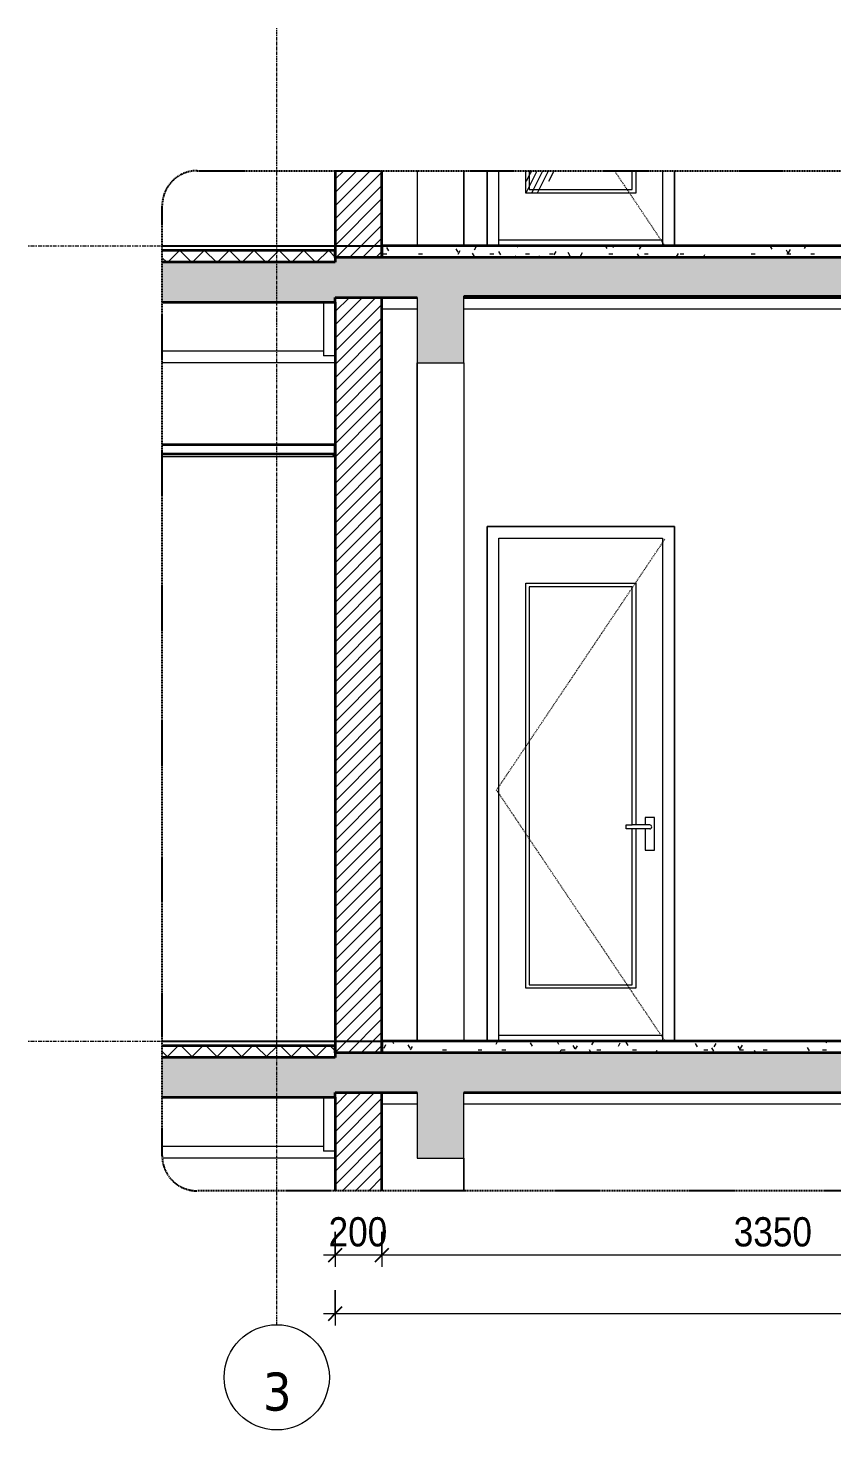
# Model space of a CAD drawing. Header units: millimetres. Extents: x 32270 to 221883, y 3811 to 78637.
# Drawn here: x 70545 to 73982, y 3937 to 9932 of the extents above; entities that cross this region are included whole.
import ezdxf

# ---------------------------------------------------------------- set-up
doc = ezdxf.new("R2010")
doc.units = ezdxf.units.MM
for name, pattern in [('Centre', [31.75, 6.35, -4.7625, 15.875, -4.7625]), ('Dash', [6, 3, -3]), ('Grid Line', [22.225, 12.7, -3.175, 3.175, -3.175]), ('Hidden', [7.14375, 4.7625, -2.38125]), ('IMPORT-CENTER _2_', [40.64, 25.4, -5.08, 5.08, -5.08])]:
    doc.linetypes.add(name, pattern=pattern)
for name, color, linetype, lineweight in [('0-5', 130, 'Continuous', 5), ('A-ANNO-DIMS', 211, 'Continuous', 9), ('A-ANNO-DIMS-50', 211, 'Continuous', 9), ('A-CLNG-1', 7, 'Continuous', 35), ('A-CLNG-FNSH-1', 250, 'Continuous', 18), ('A-CLNG-PATT-1', 250, 'Continuous', 18), ('A-CLNG-PATT-3', 13, 'Continuous', 18), ('A-DETL-GENF', 92, 'Continuous', 18), ('A-DETL-GENF-3', 92, 'Hidden', 25), ('A-DETL-GENF-4', 9, 'Continuous', 18), ('A-DETL-GENF-HDLN-1', 250, 'Dash', 18), ('A-DETL-GENF-HDLN-2', 1, 'Continuous', 18), ('A-DETL-MEDM', 33, 'Continuous', 35), ('A-DETL-THIN', 151, 'Continuous', 18), ('A-DOOR-3', 250, 'Continuous', 18), ('A-FLOR-2', 250, 'Continuous', 18), ('A-FLOR-FNSH-1', 7, 'Continuous', 35), ('A-FLOR-LEVL-2', 51, 'Centre', 9), ('A-FLOR-PATT-1', 253, 'Continuous', 18), ('A-FLOR-PATT-3', 8, 'Continuous', 18), ('A-FLOR-PATT-4', 67, 'Continuous', 18), ('A-WALL', 113, 'Continuous', 18), ('A-WALL-2', 7, 'Continuous', 35), ('A-WALL-3', 250, 'Continuous', 18), ('A-WALL-PATT-2', 111, 'Continuous', 18), ('G-IMPT', 8, 'Continuous', 18), ('G-IMPT-2', 8, 'IMPORT-CENTER _2_', 18), ('M-EQPM', 50, 'Continuous', 18), ('M-EQPM-1', 50, 'Continuous', 25), ('S-BEAM-1', 250, 'Continuous', 18), ('S-COLS', 52, 'Continuous', 18), ('S-GRID-1', 1, 'Grid Line', 9), ('S-GRID-IDEN', 1, 'Continuous', 9)]:
    doc.layers.add(name, color=color, linetype=linetype, lineweight=lineweight)
doc.styles.add('Tahoma_B', font='tahomabd.ttf', dxfattribs={"height": 162.5})
doc.styles.add('UTM Avo', font='', dxfattribs={"width": 0.9, "height": 125})
doc.styles.get('UTM Avo').set_extended_font_data('UTM Avo')
doc.dimstyles.new('1_Dim_chi_tiet_2_5', dxfattribs={"dimscale": 304.8, "dimtxt": 124.912619, "dimasz": 0.19685, "dimexe": 0.164042, "dimexo": 0.0625, "dimgap": 0.016404, "dimtad": 1, "dimdec": 0, "dimrnd": 5, "dimzin": 0, "dimdsep": 46, "dimtxsty": 'UTM Avo', "dimblk1": 'OBLIQUE', "dimblk2": 'OBLIQUE', "dimsah": 1, "dimcen": 0.09, "dimdle": 0.164042, "dimazin": 0, "dimtfac": 1, "dimtdec": 4, "dimtix": 1, "dimtmove": 0, "dimatfit": 3, "dimfxl": 0.328084, "dimfxlon": 1, "dimtvp": 1, "dimtolj": 1, "dimtzin": 0, "dimarcsym": 2})
pattern_1 = [(50, (-39037.14, 15875), (364.368, -31.878), [38.1, -419.1]), (355, (-39037.14, 15875), (-70.486, 382.113), [30.48, -335.28]), (100.451, (-39006.78, 15872.34), (293.885, 350.233), [32.38, -356.18]), (46.184, (-39037.14, 15976.6), (542.158, -84.086), [57.15, -628.65]), (96.636, (-38991.96, 15969.6), (474.805, 494.855), [48.57, -534.27]), (351.184, (-39037.14, 15976.6), (474.81, 494.85), [45.72, -502.92]), (21, (-38986.34, 15951.2), (303.228, -204.53), [38.1, -419.1]), (326, (-38986.34, 15951.2), (123.604, 368.376), [30.48, -335.28]), (71.451, (-38961.07, 15934.16), (426.834, 163.843), [32.38, -356.18]), (37.5, (-39037.14, 15875), (6.1766, 169.1102), [3.353, -327.863, 3.353, -337.007, -336.55]), (37.5, (-39037.14, 15875), (6.1766, 169.1102), [-671.576, 3.353, -333.197]), (7.5, (-39037.14, 15875), (133.639, 200.3615), [3.353, -190.703, 3.353, -320.243, -128.27]), (7.5, (-39037.14, 15875), (133.639, 200.3615), [-517.652, 3.353, -124.917]), (327.5, (-39150.43, 15875), (271.1818, -11.4584), [3.353, -123.647, 3.353, -392.887, -525.78]), (327.5, (-39150.43, 15875), (271.1818, -11.4584), [-523.24, 3.353, -522.427]), (317.5, (-39201.22, 15875), (296.2585, 50.853), [3.353, -161.747, 3.353, -259.791, -373.38]), (317.5, (-39201.22, 15875), (296.2585, 50.853), [-428.244, 3.353, -370.027]), (45, (-39037.14, 15875), (-125.7236, 125.7236), []), (45, (-39037.14, 16065.5), (-125.7236, 125.7236), [])]
pattern_2 = [(0, (-39037.14, 15875), (203.2, 50.8), [16.764, -135.636, 16.764, -135.636, -812.8]), (0, (-39037.14, 15875), (203.2, 50.8), [-304.8, 16.764, -288.036, 16.764, -135.636, -355.6]), (0, (-39037.14, 15875), (203.2, 50.8), [-762, 16.764, -84.836, 16.764, -237.236]), (120, (-38960.94, 15900.4), (-145.5941, 150.57636), [16.764, -135.636, 16.764, -135.636, -812.8]), (120, (-38960.94, 15900.4), (-145.5941, 150.57636), [-304.8, 16.764, -288.036, 16.764, -135.636, -355.6]), (120, (-38960.94, 15900.4), (-145.5941, 150.57636), [-762, 16.764, -84.836, 16.764, -237.236]), (240, (-38935.54, 16002), (-57.6059, -201.37636), [16.764, -135.636, 16.764, -135.636, -812.8]), (240, (-38935.54, 16002), (-57.6059, -201.37636), [-304.8, 16.764, -288.036, 16.764, -135.636, -355.6]), (240, (-38935.54, 16002), (-57.6059, -201.37636), [-762, 16.764, -84.836, 16.764, -237.236])]
pattern_3 = [(63.435, (-38973.64, 15906.75), (-255.583, 766.747), [317.5, -190.5, 317.5, -190.5, -403.903]), (63.435, (-38973.64, 15906.75), (-255.583, 766.747), [-1016, 127, -276.9]), (63.435, (-38989.5, 15922.6), (-255.583, 766.747), [254, -317.5, 190.5, -190.5, -467.403]), (63.435, (-38989.5, 15922.6), (-255.583, 766.747), [-952.5, 222.25, -245.15]), (63.435, (-38989.5, 15970.25), (-255.583, 766.747), [190.5, -381, 127, -190.5, -530.903]), (63.435, (-38989.5, 15970.25), (-255.583, 766.747), [-889, 285.75, -245.15]), (63.435, (-38941.9, 15922.6), (-255.583, 766.747), [190.5, -381, 158.75, -689.653]), (63.435, (-38894.27, 15970.25), (-255.583, 766.747), [95.25, -476.25, 63.5, -784.903]), (63.435, (-38973.64, 16049.6), (-255.583, 766.747), [63.5, -476.25, 63.5, -254, -562.653]), (63.435, (-38973.64, 16049.6), (-255.583, 766.747), [-857.25, 158.75, -403.9]), (63.435, (-38687.9, 16002), (-255.583, 766.747), [317.5, -476.25, 381, -251.503]), (63.435, (-38687.9, 15954.4), (-255.583, 766.747), [444.5, -317.5, 476.25, -188.003]), (63.435, (-38656.14, 15970.25), (-255.583, 766.747), [508, -254, 381, -276.903]), (63.435, (-38608.5, 16017.9), (-255.583, 766.747), [317.5, -444.5, 254, -403.903]), (63.435, (-38656.14, 16113.1), (-255.583, 766.747), [158.75, -635, 190.5, -435.653]), (63.435, (-38560.9, 16065.5), (-255.583, 766.747), [127, -635, 127, -530.903])]
pattern_4 = [(45, (75223.64, 15875), (-53.033, 53.033), []), (135, (75223.64, 15875), (-53.033, -53.033), [])]
pattern_5 = [(45, (75223.644, 15875), (-28.28427, 28.28427), [])]

# ---------------------------------------------------------------- blocks, each defined once
blk = doc.blocks.new('NCV_TKTC_KET CAU_rvt-4-TKCS_CĂN HỘ LOẠI 3A - MẶT CẮT 3')
at = {"layer": 'A-FLOR-PATT-1'}
h = blk.add_hatch(dxfattribs=at)
h.set_pattern_fill('FP_13', color=256, style=0, pattern_type=2)
h.set_pattern_definition(pattern_1)
h.paths.add_polyline_path([(-38261.7, 8780), (-38252.6, 8780), (-38252.6, 8785), (-41852.6, 8785), (-41852.6, 8780), (-38372.6, 8780)])
h = blk.add_hatch(dxfattribs=at)
h.set_pattern_fill('FP_13', color=256, style=0, pattern_type=2)
h.set_pattern_definition(pattern_1)
h.paths.add_polyline_path([(-38261.7, 8780), (-38252.6, 8780), (-38252.6, 8785), (-41852.6, 8785), (-41852.6, 8780), (-38372.6, 8780)])
at = {"layer": 'A-FLOR-2'}
for p, q in [((-42052.6, 8730), (-42202.6, 8730)), ((-38252.6, 8730), (-41852.6, 8730)), ((-42052.6, 5330), (-42202.6, 5330)), ((-38252.6, 5330), (-41852.6, 5330))]:
    blk.add_line(p, q, dxfattribs=at)
at = {"layer": 'A-FLOR-FNSH-1'}
blk.add_line((-41852.6, 8780), (-38252.6, 8780), dxfattribs=at)
at = {"layer": 'S-BEAM-1'}
for p, q in [((-42452.7, 8760), (-42452.7, 8530)), ((-42452.7, 8550), (-43142.6, 8550)), ((-42402.9, 8530), (-42452.7, 8530)), ((-42402.9, 8500), (-43142.6, 8500)), ((-42452.7, 5360), (-42452.7, 5130)), ((-42452.7, 5150), (-43142.6, 5150)), ((-42402.9, 5100), (-43141.3, 5100)), ((-42402.9, 5130), (-42452.7, 5130))]:
    blk.add_line(p, q, dxfattribs=at)
blk = doc.blocks.new('DOOR_CW_01 CANH MO-PANEL KINH - DIG_02-800x2200-CỬA NHÔM KÍNH-400864-TKCS_CĂN HỘ LOẠI 3A - MẶT CẮT 3')
at = {"layer": 'A-DETL-GENF-HDLN-1'}
for p, q in [((-41712.6, 6673.5), (-40992.6, 7747)), ((-40992.6, 5600), (-41712.6, 6673.5))]:
    blk.add_line(p, q, dxfattribs=at)
at = {"layer": 'A-DOOR-3'}
for p, q in [((-40952.6, 7800), (-41752.6, 7800)), ((-41752.6, 7800), (-41752.6, 5600)), ((-40952.6, 5600), (-40952.6, 7800)), ((-41702.6, 5600), (-41702.6, 7750)), ((-41702.6, 7750), (-41002.6, 7750)), ((-41002.6, 7750), (-41002.6, 5600)), ((-41587.6, 7558), (-41117.6, 7558)), ((-41587.6, 5826), (-41587.6, 7558)), ((-41117.6, 7558), (-41117.6, 6524.5)), ((-41132.6, 7543), (-41572.6, 7543)), ((-41572.6, 7543), (-41572.6, 5841)), ((-41132.6, 6524.5), (-41132.6, 7543)), ((-41077.3, 6556), (-41077.3, 6524.5)), ((-41037.8, 6556), (-41077.3, 6556)), ((-41037.8, 6416), (-41037.8, 6556)), ((-41158.4, 6524.5), (-41132.6, 6524.5)), ((-41158.4, 6507.5), (-41158.4, 6524.5)), ((-41132.6, 6507.5), (-41158.4, 6507.5)), ((-41057.6, 6524.5), (-41132.6, 6524.5)), ((-41132.6, 5841), (-41132.6, 6507.5)), ((-41057.6, 6507.5), (-41132.6, 6507.5)), ((-41117.6, 6507.5), (-41117.6, 5826)), ((-41077.3, 6507.5), (-41077.3, 6416)), ((-41077.3, 6416), (-41037.8, 6416)), ((-41117.6, 5826), (-41587.6, 5826)), ((-41572.6, 5841), (-41132.6, 5841)), ((-41702.6, 5626), (-41002.6, 5626))]:
    blk.add_line(p, q, dxfattribs=at)
for start, end in [(0, 90), (270, 360)]:
    blk.add_arc((-41057.6, 6516), 8.5, start, end, dxfattribs=at)
blk = doc.blocks.new('NCV_TKTC_TANG 2_rvt-4-TKCS_CĂN HỘ LOẠI 3A - MẶT CẮT 3')
at = {"layer": 'A-CLNG-PATT-1'}
h = blk.add_hatch(dxfattribs=at)
h.set_pattern_fill('FP_16', color=256, style=0, pattern_type=2)
h.set_pattern_definition([(0, (-39037.14, 15875), (406.4, 101.6), [16.764, -288.036, 16.764, -288.036, -1625.6]), (0, (-39037.14, 15875), (406.4, 101.6), [-609.6, 16.764, -592.836, 16.764, -288.036, -711.2]), (0, (-39037.14, 15875), (406.4, 101.6), [-1524, 16.764, -186.436, 16.764, -491.236]), (120, (-38884.74, 15925.8), (-291.1882, 301.1527), [16.764, -288.036, 16.764, -288.036, -1625.6]), (120, (-38884.74, 15925.8), (-291.1882, 301.1527), [-609.6, 16.764, -592.836, 16.764, -288.036, -711.2]), (120, (-38884.74, 15925.8), (-291.1882, 301.1527), [-1524, 16.764, -186.436, 16.764, -491.236]), (240, (-38833.94, 16129), (-115.2118, -402.7527), [16.764, -288.036, 16.764, -288.036, -1625.6]), (240, (-38833.94, 16129), (-115.2118, -402.7527), [-609.6, 16.764, -592.836, 16.764, -288.036, -711.2]), (240, (-38833.94, 16129), (-115.2118, -402.7527), [-1524, 16.764, -186.436, 16.764, -491.236])])
h.paths.add_polyline_path([(-38265.7, 8780), (-38252.6, 8780), (-38252.6, 8785), (-41852.6, 8785), (-41852.6, 8780), (-38372.6, 8780)])
at = {"layer": 'A-FLOR-PATT-4'}
h = blk.add_hatch(dxfattribs=at)
h.set_pattern_fill('FP_15', color=256, style=0, pattern_type=2)
h.set_pattern_definition(pattern_2)
h.paths.add_polyline_path([(-38372.6, 5550), (-38152.6, 5550), (-38152.6, 5600), (-42202.6, 5600), (-42202.6, 5550), (-39716, 5550)])
at = {"layer": 'A-CLNG-1'}
blk.add_line((-41852.6, 8780), (-38252.6, 8780), dxfattribs=at)
at = {"layer": 'A-FLOR-FNSH-1'}
for p, q in [((-38152.6, 5600), (-42202.6, 5600)), ((-42202.6, 5600), (-42202.6, 5550))]:
    blk.add_line(p, q, dxfattribs=at)
at = {"layer": 'A-WALL-3'}
for p, q in [((-41852.6, 8500), (-41852.6, 5600)), ((-41752.6, 5700), (-41752.6, 7800)), ((-41752.6, 7800), (-40952.6, 7800)), ((-40952.6, 7800), (-40952.6, 5700)), ((-41752.6, 5600), (-41752.6, 5700)), ((-40952.6, 5700), (-40952.6, 5600))]:
    blk.add_line(p, q, dxfattribs=at)
at = {"layer": 'A-DOOR-3'}
blk.add_blockref('DOOR_CW_01 CANH MO-PANEL KINH - DIG_02-800x2200-CỬA NHÔM KÍNH-400864-TKCS_CĂN HỘ LOẠI 3A - MẶT CẮT 3', (0, 0), dxfattribs=at)
blk = doc.blocks.new('NCV_TKTC_TANG 1_rvt-4-TKCS_CĂN HỘ LOẠI 3A - MẶT CẮT 3')
at = {"layer": 'A-WALL-3'}
blk.add_line((-41852.6, 5100), (-41852.6, 4960), dxfattribs=at)
blk = doc.blocks.new('DOOR_CW_01 CANH MO-PANEL KINH - DIG_02-800x2200-CỬA NHÔM KÍNH-V68-TKCS_CĂN HỘ LOẠI 3A - MẶT CẮT 3')
at = {"layer": 'A-DETL-GENF-HDLN-2'}
h = blk.add_hatch(dxfattribs=at)
h.set_pattern_fill('FP_18', color=256, style=0, pattern_type=2)
h.set_pattern_definition(pattern_3)
h.paths.add_polyline_path([(-41572.6, 9226), (-41117.6, 9226), (-41117.6, 9321.7), (-41132.6, 9321.7), (-41132.6, 9241), (-41572.6, 9241), (-41572.6, 9321.7), (-41587.6, 9321.7), (-41587.6, 9226)])
h = blk.add_hatch(dxfattribs=at)
h.set_pattern_fill('FP_18', color=256, style=0, pattern_type=2)
h.set_pattern_definition(pattern_3)
h.paths.add_polyline_path([(-41132.6, 9241), (-41132.6, 9321.7), (-41572.6, 9321.7), (-41572.6, 9241)])
at = {"layer": 'A-DETL-GENF-HDLN-1'}
blk.add_line((-40992.6, 9000), (-41208.3, 9321.7), dxfattribs=at)
at = {"layer": 'A-DOOR-3'}
for p, q in [((-41752.6, 9321.7), (-41752.6, 9000)), ((-41702.6, 9000), (-41702.6, 9321.7)), ((-41587.6, 9226), (-41587.6, 9321.7)), ((-41572.6, 9321.7), (-41572.6, 9241)), ((-41132.6, 9241), (-41132.6, 9321.7)), ((-41117.6, 9321.7), (-41117.6, 9226)), ((-41002.6, 9321.7), (-41002.6, 9000)), ((-40952.6, 9000), (-40952.6, 9321.7)), ((-41572.6, 9241), (-41132.6, 9241)), ((-41117.6, 9226), (-41587.6, 9226)), ((-41702.6, 9026), (-41002.6, 9026))]:
    blk.add_line(p, q, dxfattribs=at)
blk = doc.blocks.new('NCV_TKTC_TANG 3 - 4_rvt-5-TKCS_CĂN HỘ LOẠI 3A - MẶT CẮT 3')
at = {"layer": 'A-FLOR-PATT-4'}
h = blk.add_hatch(dxfattribs=at)
h.set_pattern_fill('FP_15', color=256, style=0, pattern_type=2)
h.set_pattern_definition(pattern_2)
h.paths.add_polyline_path([(-38372.6, 8950), (-38152.6, 8950), (-38152.6, 9000), (-42202.6, 9000), (-42202.6, 8950), (-41059.5, 8950)])
at = {"layer": 'A-FLOR-FNSH-1'}
for p, q in [((-38152.6, 9000), (-42202.6, 9000)), ((-42202.6, 9000), (-42202.6, 8950))]:
    blk.add_line(p, q, dxfattribs=at)
at = {"layer": 'A-WALL-3'}
for p, q in [((-41852.6, 9321.7), (-41852.6, 9000)), ((-41752.6, 9100), (-41752.6, 9321.7)), ((-40952.6, 9321.7), (-40952.6, 9100)), ((-41752.6, 9000), (-41752.6, 9100)), ((-40952.6, 9100), (-40952.6, 9000))]:
    blk.add_line(p, q, dxfattribs=at)
at = {"layer": 'A-DOOR-3'}
blk.add_blockref('DOOR_CW_01 CANH MO-PANEL KINH - DIG_02-800x2200-CỬA NHÔM KÍNH-V68-TKCS_CĂN HỘ LOẠI 3A - MẶT CẮT 3', (0, 0), dxfattribs=at)
blk = doc.blocks.new('TKTC_XREF_251221_MB TANG 2-7 - TKTC_XREF_260130_MB TANG 2-5_dwg_CUM U_DN100-V64-TKCS_CĂN HỘ LOẠI 3A - MẶT CẮT 3')
at = {"layer": 'G-IMPT'}
for p, q in [((-42068.5, 5600), (-42135.6, 5600)), ((-42135.6, 5600), (-42068.5, 5600)), ((-42068.5, 5600), (-42127.8, 5600)), ((-42127.8, 5600), (-42068.5, 5600)), ((-42068.5, 5600), (-42068.5, 5600)), ((-42003.7, 5600), (-42068.5, 5600)), ((-42003.7, 5600), (-42068.5, 5600)), ((-42003.7, 5600), (-42068.5, 5600)), ((-42003.7, 5600), (-42068.5, 5600)), ((-42001.7, 5600), (-42003.7, 5600)), ((-42003.7, 5600), (-42001.7, 5600)), ((-42001.7, 5600), (-42003.7, 5600)), ((-42003.7, 5600), (-42001.7, 5600)), ((-41997, 5600), (-42001.7, 5600)), ((-42001.7, 5600), (-41997, 5600)), ((-42001.7, 5600), (-41997, 5600)), ((-42001.7, 5600), (-41997, 5600)), ((-41997, 5600), (-42001.7, 5600)), ((-42001.7, 5600), (-41997, 5600)), ((-42001.7, 5600), (-41997, 5600)), ((-42001.7, 5600), (-41997, 5600)), ((-41997, 5600), (-41997, 5600)), ((-41997, 5600), (-41997, 5600)), ((-41996, 5600), (-41990.6, 5600)), ((-41990.6, 5600), (-41996, 5600)), ((-41996, 5600), (-41990.6, 5600)), ((-41990.6, 5600), (-41996, 5600)), ((-41989.6, 5600), (-41990.6, 5600)), ((-41990.6, 5600), (-41989.6, 5600)), ((-41989.6, 5600), (-41990.6, 5600)), ((-41990.6, 5600), (-41989.6, 5600))]:
    blk.add_line(p, q, dxfattribs=at)
blk = doc.blocks.new('TKTC_XREF_251221_MB TANG 2-7 - TKTC_XREF_260130_MB TANG 2-5_dwg_$cc-V65-TKCS_CĂN HỘ LOẠI 3A - MẶT CẮT 3')
at = {"layer": 'G-IMPT-2'}
for p, q in [((-42144.9, 5600), (-41991.9, 5600)), ((-42068.4, 5600), (-42068.4, 5600))]:
    blk.add_line(p, q, dxfattribs=at)
at = {"layer": 'M-EQPM'}
for p, q in [((-42068.4, 5600), (-42122.5, 5600)), ((-42122.5, 5600), (-42068.4, 5600)), ((-42068.4, 5600), (-42080.9, 5600)), ((-42080.9, 5600), (-42068.4, 5600)), ((-42068.4, 5600), (-42055.9, 5600)), ((-42055.9, 5600), (-42068.4, 5600)), ((-42011.5, 5600), (-42011.5, 5600))]:
    blk.add_line(p, q, dxfattribs=at)
blk = doc.blocks.new('TKTC_XREF_251221_MB TANG 2-7 - TKTC_XREF_260130_MB TANG 2-5_dwg_$cc-4746800-TKCS_CĂN HỘ LOẠI 3A - MẶT CẮT 3')
at = {"layer": 'G-IMPT-2'}
for p, q in [((-42289.4, 5600), (-42410.5, 5600)), ((-42350.3, 5600), (-42349.5, 5600))]:
    blk.add_line(p, q, dxfattribs=at)
at = {"layer": 'M-EQPM'}
for p, q in [((-42394.9, 5600), (-42394.9, 5600)), ((-42349.9, 5600), (-42350.2, 5600)), ((-42350.2, 5600), (-42349.6, 5600)), ((-42349.6, 5600), (-42349.9, 5600))]:
    blk.add_line(p, q, dxfattribs=at)
blk = doc.blocks.new('TKTC_XREF_251221_MB TANG 2-7 - TKTC_XREF_260130_MB TANG 2-5_dwg_CUM U_DN100-V66-TKCS_CĂN HỘ LOẠI 3A - MẶT CẮT 3')
at = {"layer": 'G-IMPT'}
for p, q in [((-42414.6, 5600), (-42413.9, 5600)), ((-42413.8, 5600), (-42414.6, 5600)), ((-42414.6, 5600), (-42414.6, 5600)), ((-42413.9, 5600), (-42413.2, 5600)), ((-42413.2, 5600), (-42413.9, 5600)), ((-42413.9, 5600), (-42413.9, 5600)), ((-42412.6, 5600), (-42412.6, 5600)), ((-42411.9, 5600), (-42412, 5600)), ((-42411.1, 5600), (-42411.1, 5600)), ((-42410.4, 5600), (-42410.4, 5600)), ((-42409.5, 5600), (-42409.6, 5600)), ((-42408.9, 5600), (-42408.9, 5600)), ((-42408.8, 5600), (-42408.8, 5600)), ((-42408.8, 5600), (-42408.8, 5600)), ((-42408.8, 5600), (-42408.8, 5600)), ((-42405, 5600), (-42408.8, 5600)), ((-42405, 5600), (-42408.8, 5600)), ((-42408.1, 5600), (-42408.2, 5600)), ((-42408.1, 5600), (-42408.1, 5600)), ((-42408.1, 5600), (-42408.1, 5600)), ((-42404.3, 5600), (-42408.1, 5600)), ((-42404.3, 5600), (-42408.1, 5600)), ((-42403.5, 5600), (-42352.2, 5600)), ((-42402.8, 5600), (-42351.5, 5600)), ((-42352.2, 5600), (-42351.5, 5600)), ((-42352.2, 5600), (-42351.5, 5600)), ((-42352.1, 5600), (-42351.5, 5600))]:
    blk.add_line(p, q, dxfattribs=at)
at = {"layer": 'G-IMPT', "flags": 128}
for points in [[(-42409.5, 5600), (-42413.8, 5600), (-42413.9, 5600), (-42409.6, 5600)], [(-42408.9, 5600), (-42413.2, 5600), (-42413.2, 5600), (-42408.9, 5600)], [(-42408.8, 5600), (-42405, 5600), (-42405, 5600), (-42408.8, 5600)], [(-42408.2, 5600), (-42404.4, 5600), (-42404.3, 5600), (-42408.1, 5600)], [(-42405, 5600), (-42405, 5600), (-42403.4, 5600), (-42403.5, 5600), (-42405, 5600), (-42405, 5600)], [(-42404.3, 5600), (-42404.3, 5600), (-42402.8, 5600), (-42402.9, 5600), (-42404.4, 5600), (-42404.4, 5600)], [(-42403.5, 5600), (-42352.2, 5600), (-42352.1, 5600)], [(-42402.8, 5600), (-42351.5, 5600), (-42351.5, 5600)]]:
    blk.add_lwpolyline(points, dxfattribs=at)
blk = doc.blocks.new('TKTC_XREF_251221_MB TANG 2-7 - TKTC_XREF_260130_MB TANG 2-5_dwg_$cc-4746795-TKCS_CĂN HỘ LOẠI 3A - MẶT CẮT 3')
at = {"layer": 'G-IMPT-2'}
for p, q in [((-42146.7, 5600), (-41993.7, 5600)), ((-42070.2, 5600), (-42070.2, 5600))]:
    blk.add_line(p, q, dxfattribs=at)
at = {"layer": 'M-EQPM'}
for p, q in [((-42070.2, 5600), (-42124.3, 5600)), ((-42124.3, 5600), (-42070.2, 5600)), ((-42070.2, 5600), (-42082.8, 5600)), ((-42082.8, 5600), (-42070.2, 5600)), ((-42070.2, 5600), (-42057.7, 5600)), ((-42057.7, 5600), (-42070.2, 5600)), ((-42013.4, 5600), (-42013.4, 5600))]:
    blk.add_line(p, q, dxfattribs=at)
blk = doc.blocks.new('TKTC_XREF_251221_MB TANG 2-7 - TKTC_XREF_260130_MB TANG 2-5_dwg_$cc-4746797-TKCS_CĂN HỘ LOẠI 3A - MẶT CẮT 3')
at = {"layer": 'G-IMPT-2'}
for p, q in [((-42115, 5600), (-41993.9, 5600)), ((-42054.1, 5600), (-42054.9, 5600))]:
    blk.add_line(p, q, dxfattribs=at)
at = {"layer": 'M-EQPM'}
for p, q in [((-42054.2, 5600), (-42054.8, 5600)), ((-42054.8, 5600), (-42054.5, 5600)), ((-42054.5, 5600), (-42054.2, 5600)), ((-42009.5, 5600), (-42009.5, 5600))]:
    blk.add_line(p, q, dxfattribs=at)
blk = doc.blocks.new('TKTC_XREF_251221_MB TANG 2-7 - TKTC_XREF_251221_MB TANG 2-7-2039446-TKCS_CĂN HỘ LOẠI 3A - MẶT CẮT 3')
at = {"layer": 'M-EQPM'}
for p, q in [((-42403.6, 5600), (-42453.4, 5600)), ((-42453.4, 5600), (-42403.6, 5600)), ((-41953.7, 5600), (-42003.4, 5600)), ((-42003.4, 5600), (-41953.7, 5600))]:
    blk.add_line(p, q, dxfattribs=at)
at = {"layer": 'M-EQPM-1'}
for p, q in [((-43142.6, 5600), (-42652.6, 5600)), ((-42652.6, 5600), (-42252.6, 5600)), ((-42252.6, 5600), (-36352.6, 5600))]:
    blk.add_line(p, q, dxfattribs=at)
for name, p in [('TKTC_XREF_251221_MB TANG 2-7 - TKTC_XREF_260130_MB TANG 2-5_dwg_CUM U_DN100-V66-TKCS_CĂN HỘ LOẠI 3A - MẶT CẮT 3', (0, 0)), ('TKTC_XREF_251221_MB TANG 2-7 - TKTC_XREF_260130_MB TANG 2-5_dwg_$cc-4746800-TKCS_CĂN HỘ LOẠI 3A - MẶT CẮT 3', (0, 0)), ('TKTC_XREF_251221_MB TANG 2-7 - TKTC_XREF_260130_MB TANG 2-5_dwg_$cc-4746795-TKCS_CĂN HỘ LOẠI 3A - MẶT CẮT 3', (0, 0)), ('TKTC_XREF_251221_MB TANG 2-7 - TKTC_XREF_260130_MB TANG 2-5_dwg_$cc-V65-TKCS_CĂN HỘ LOẠI 3A - MẶT CẮT 3', (0, 0)), ('TKTC_XREF_251221_MB TANG 2-7 - TKTC_XREF_260130_MB TANG 2-5_dwg_CUM U_DN100-V64-TKCS_CĂN HỘ LOẠI 3A - MẶT CẮT 3', (0, 0)), ('TKTC_XREF_251221_MB TANG 2-7 - TKTC_XREF_260130_MB TANG 2-5_dwg_CUM U_DN100-V64-TKCS_CĂN HỘ LOẠI 3A - MẶT CẮT 3', (0.1, 0)), ('TKTC_XREF_251221_MB TANG 2-7 - TKTC_XREF_260130_MB TANG 2-5_dwg_$cc-4746797-TKCS_CĂN HỘ LOẠI 3A - MẶT CẮT 3', (0, 0))]:
    blk.add_blockref(name, p)
at = {"extrusion": (0, 0, -1)}
blk.add_blockref('TKTC_XREF_251221_MB TANG 2-7 - TKTC_XREF_260130_MB TANG 2-5_dwg_CUM U_DN100-V66-TKCS_CĂN HỘ LOẠI 3A - MẶT CẮT 3', (84406.3, 0), dxfattribs=at)
blk = doc.blocks.new('TKTC_XREF_251221_MB TANG 2-7 - TKTC_XREF_251221_MB TANG 2-7-V67-TKCS_CĂN HỘ LOẠI 3A - MẶT CẮT 3')
at = {"layer": 'M-EQPM'}
for p, q in [((-42403.6, 9000), (-42453.4, 9000)), ((-42453.4, 9000), (-42403.6, 9000)), ((-41953.7, 9000), (-42003.4, 9000)), ((-42003.4, 9000), (-41953.7, 9000))]:
    blk.add_line(p, q, dxfattribs=at)
at = {"layer": 'M-EQPM-1'}
for p, q in [((-43142.6, 9000), (-42652.6, 9000)), ((-42652.6, 9000), (-42252.6, 9000)), ((-42252.6, 9000), (-36352.6, 9000))]:
    blk.add_line(p, q, dxfattribs=at)
for name, p in [('TKTC_XREF_251221_MB TANG 2-7 - TKTC_XREF_260130_MB TANG 2-5_dwg_CUM U_DN100-V66-TKCS_CĂN HỘ LOẠI 3A - MẶT CẮT 3', (0, 3400)), ('TKTC_XREF_251221_MB TANG 2-7 - TKTC_XREF_260130_MB TANG 2-5_dwg_$cc-4746800-TKCS_CĂN HỘ LOẠI 3A - MẶT CẮT 3', (0, 3400)), ('TKTC_XREF_251221_MB TANG 2-7 - TKTC_XREF_260130_MB TANG 2-5_dwg_$cc-4746795-TKCS_CĂN HỘ LOẠI 3A - MẶT CẮT 3', (0, 3400)), ('TKTC_XREF_251221_MB TANG 2-7 - TKTC_XREF_260130_MB TANG 2-5_dwg_$cc-V65-TKCS_CĂN HỘ LOẠI 3A - MẶT CẮT 3', (0, 3400)), ('TKTC_XREF_251221_MB TANG 2-7 - TKTC_XREF_260130_MB TANG 2-5_dwg_CUM U_DN100-V64-TKCS_CĂN HỘ LOẠI 3A - MẶT CẮT 3', (0, 3400)), ('TKTC_XREF_251221_MB TANG 2-7 - TKTC_XREF_260130_MB TANG 2-5_dwg_CUM U_DN100-V64-TKCS_CĂN HỘ LOẠI 3A - MẶT CẮT 3', (0.1, 3400)), ('TKTC_XREF_251221_MB TANG 2-7 - TKTC_XREF_260130_MB TANG 2-5_dwg_$cc-4746797-TKCS_CĂN HỘ LOẠI 3A - MẶT CẮT 3', (0, 3400))]:
    blk.add_blockref(name, p)
at = {"extrusion": (0, 0, -1)}
blk.add_blockref('TKTC_XREF_251221_MB TANG 2-7 - TKTC_XREF_260130_MB TANG 2-5_dwg_CUM U_DN100-V66-TKCS_CĂN HỘ LOẠI 3A - MẶT CẮT 3', (84406.3, 3400), dxfattribs=at)
blk = doc.blocks.new('BORDER VIEW - BORDER VIEW-3699933-TKCS_CĂN HỘ LOẠI 3A - MẶT CẮT 3')
at = {"layer": 'A-DETL-GENF-3'}
for p, q in [((-42992.6, 9321.7), (-33549, 9321.7)), ((-43142.6, 5110), (-43142.6, 9171.7)), ((-33549, 4960), (-42992.6, 4960))]:
    blk.add_line(p, q, dxfattribs=at)
for centre, start, end in [((-42992.6, 9171.7), 90, 180), ((-42992.6, 5110), 180, 270)]:
    blk.add_arc(centre, 150, start, end, dxfattribs=at)
blk = doc.blocks.new('Grid - M_Grid Head - Circle-353313-TKCS_CĂN HỘ LOẠI 3A - MẶT CẮT 3')
at = {"layer": 'S-GRID-IDEN'}
blk.add_circle((-33652.6, 4162.5), 225, dxfattribs=at)
blk = doc.blocks.new('DIMBLOCK80-TKCS_CĂN HỘ LOẠI 3A - MẶT CẮT 3')
at = {"layer": 'A-ANNO-DIMS-50'}
for p, q in [((72058.2, 4784.8), (72058.2, 4634.8)), ((72058.2, 4684.8), (72058.2, 4784.8)), ((75408.2, 4684.8), (72058.2, 4684.8)), ((75408.2, 4584.8), (75408.2, 4734.8)), ((75408.2, 4684.8), (75408.2, 4584.8))]:
    blk.add_line(p, q, dxfattribs=at)
at = {"layer": 'A-ANNO-DIMS-50', "lineweight": 25}
for p, q in [((72058.2, 4684.8), (72028.2, 4654.8)), ((72058.2, 4684.8), (72088.2, 4714.8)), ((75408.2, 4684.8), (75378.2, 4654.8)), ((75408.2, 4684.8), (75438.2, 4714.8))]:
    blk.add_line(p, q, dxfattribs=at)
at = {"layer": 'A-ANNO-DIMS-50', "color": 0, "insert": (73562, 4847.2), "char_height": 125, "width": 410.824, "attachment_point": 1, "line_spacing_factor": 1.110334, "style": 'UTM Avo'}
blk.add_mtext('3350', dxfattribs=at)
blk = doc.blocks.new('_Oblique')
at = {"color": 0, "linetype": 'ByBlock', "lineweight": -2}
blk.add_line((-0.5, -0.5), (0.5, 0.5), dxfattribs=at)
blk = doc.blocks.new('DIMBLOCK81-TKCS_CĂN HỘ LOẠI 3A - MẶT CẮT 3')
at = {"layer": 'A-ANNO-DIMS-50'}
for p, q in [((71858.2, 4784.8), (71858.2, 4634.8)), ((71858.2, 4684.8), (71858.2, 4784.8)), ((72058.2, 4784.8), (72058.2, 4634.8)), ((72058.2, 4684.8), (72058.2, 4784.8)), ((72058.2, 4684.8), (71808.2, 4684.8))]:
    blk.add_line(p, q, dxfattribs=at)
at = {"layer": 'A-ANNO-DIMS-50', "lineweight": 25}
for p, q in [((71858.2, 4684.8), (71828.2, 4654.8)), ((71858.2, 4684.8), (71888.2, 4714.8)), ((72058.2, 4684.8), (72028.2, 4654.8)), ((72058.2, 4684.8), (72088.2, 4714.8))]:
    blk.add_line(p, q, dxfattribs=at)
at = {"layer": 'A-ANNO-DIMS-50', "color": 0, "insert": (71829.8, 4847.2), "char_height": 125, "width": 308.118, "attachment_point": 1, "line_spacing_factor": 1.110334, "style": 'UTM Avo'}
blk.add_mtext('200', dxfattribs=at)
blk = doc.blocks.new('DIMBLOCK82-TKCS_CĂN HỘ LOẠI 3A - MẶT CẮT 3')
at = {"layer": 'A-ANNO-DIMS-50'}
for p, q in [((71858.2, 4534.8), (71858.2, 4384.8)), ((71858.2, 4434.8), (71858.2, 4534.8)), ((80608.2, 4534.8), (80608.2, 4384.8)), ((80608.2, 4434.8), (80608.2, 4534.8)), ((71808.2, 4434.8), (80658.2, 4434.8))]:
    blk.add_line(p, q, dxfattribs=at)
at = {"layer": 'A-ANNO-DIMS-50', "lineweight": 25}
for p, q in [((71858.2, 4434.8), (71888.2, 4464.8)), ((80608.2, 4434.8), (80638.2, 4464.8)), ((71858.2, 4434.8), (71828.2, 4404.8)), ((80608.2, 4434.8), (80578.2, 4404.8))]:
    blk.add_line(p, q, dxfattribs=at)
at = {"layer": 'A-ANNO-DIMS-50', "color": 0, "insert": (76062, 4597.2), "char_height": 125, "width": 410.824, "attachment_point": 1, "line_spacing_factor": 1.110334, "style": 'UTM Avo'}
blk.add_mtext('8750', dxfattribs=at)

msp = doc.modelspace()

# ---------------------------------------------------------------- hatches: boundary and pattern name
at = {"layer": 'A-CLNG-PATT-3'}
h = msp.add_hatch(dxfattribs=at)
h.set_pattern_fill('FP_16', color=256, style=0, pattern_type=2)
h.set_pattern_definition([(0, (75223.64, 15875), (406.4, 101.6), [16.764, -288.036, 16.764, -288.036, -1625.6]), (0, (75223.64, 15875), (406.4, 101.6), [-609.6, 16.764, -592.836, 16.764, -288.036, -711.2]), (0, (75223.64, 15875), (406.4, 101.6), [-1524, 16.764, -186.436, 16.764, -491.236]), (120, (75376.04, 15925.8), (-291.1882, 301.1527), [16.764, -288.036, 16.764, -288.036, -1625.6]), (120, (75376.04, 15925.8), (-291.1882, 301.1527), [-609.6, 16.764, -592.836, 16.764, -288.036, -711.2]), (120, (75376.04, 15925.8), (-291.1882, 301.1527), [-1524, 16.764, -186.436, 16.764, -491.236]), (240, (75426.84, 16129), (-115.2118, -402.7527), [16.764, -288.036, 16.764, -288.036, -1625.6]), (240, (75426.84, 16129), (-115.2118, -402.7527), [-609.6, 16.764, -592.836, 16.764, -288.036, -711.2]), (240, (75426.84, 16129), (-115.2118, -402.7527), [-1524, 16.764, -186.436, 16.764, -491.236])])
h.paths.add_polyline_path([(71858.1, 8100), (71857.8, 8110), (71118.1, 8110), (71118.1, 8100), (71857.8, 8100)])
at = {"layer": 'A-DETL-GENF-4'}
h = msp.add_hatch(dxfattribs=at)
h.set_pattern_fill('FP_13', color=256, style=0, pattern_type=2)
h.set_pattern_definition([(50, (75223.64, 15875), (364.368, -31.878), [38.1, -419.1]), (355, (75223.64, 15875), (-70.486, 382.113), [30.48, -335.28]), (100.451, (75254, 15872.34), (293.885, 350.233), [32.38, -356.18]), (46.184, (75223.64, 15976.6), (542.158, -84.086), [57.15, -628.65]), (96.636, (75268.8, 15969.6), (474.805, 494.855), [48.57, -534.27]), (351.184, (75223.64, 15976.6), (474.81, 494.85), [45.72, -502.92]), (21, (75274.44, 15951.2), (303.2285, -204.5305), [38.1, -419.1]), (326, (75274.44, 15951.2), (123.604, 368.376), [30.48, -335.28]), (71.451, (75299.7, 15934.16), (426.834, 163.843), [32.38, -356.18]), (37.5, (75223.64, 15875), (6.1766, 169.1102), [3.353, -327.863, 3.353, -337.007, -336.55]), (37.5, (75223.64, 15875), (6.1766, 169.1102), [-671.576, 3.353, -333.197]), (7.5, (75223.64, 15875), (133.639, 200.3615), [3.353, -190.703, 3.353, -320.243, -128.27]), (7.5, (75223.64, 15875), (133.639, 200.3615), [-517.652, 3.353, -124.917]), (327.5, (75110.36, 15875), (271.1818, -11.4584), [3.353, -123.647, 3.353, -392.887, -525.78]), (327.5, (75110.36, 15875), (271.1818, -11.4584), [-523.24, 3.353, -522.427]), (317.5, (75059.56, 15875), (296.2585, 50.853), [3.353, -161.747, 3.353, -259.791, -373.38]), (317.5, (75059.56, 15875), (296.2585, 50.853), [-428.244, 3.353, -370.027]), (45, (75223.64, 15875), (-125.7236, 125.7236), []), (45, (75223.64, 16065.5), (-125.7236, 125.7236), [])])
h.paths.add_polyline_path([(76016, 4960), (76308.1, 4960), (76308.1, 5330), (77908.2, 5330), (77908.2, 5100), (78108.2, 5100), (78108.2, 5700), (77908.2, 5700), (77908.2, 5500), (76308.1, 5500), (76308.1, 5550), (71858.1, 5550), (71857.8, 5530), (71118.1, 5530), (71118.1, 5360), (71858.2, 5360), (71858.2, 5380), (72208.1, 5380), (72208.1, 5100), (72408.2, 5100), (72408.2, 5380), (76008.1, 5380), (76008.1, 4960)])
h.paths.add_polyline_path([(80313.7, 4960), (80608.2, 4960), (80608.2, 5500), (80308.2, 5500), (80308.2, 4960)])
h.paths.add_polyline_path([(80308.2, 8350), (80608.2, 8350), (80608.2, 8900), (80308.2, 8900)])
h.paths.add_polyline_path([(76008.1, 8350), (76308.1, 8350), (76308.1, 8735), (77908.2, 8735), (77908.2, 8500), (78108.2, 8500), (78108.2, 9100), (77908.2, 9100), (77908.2, 8900), (76308.1, 8900), (76308.1, 8950), (71858.1, 8950), (71857.8, 8930), (71118.1, 8930), (71118.1, 8760), (71858.2, 8760), (71858.2, 8780), (72208.1, 8780), (72208.1, 8500), (72408.2, 8500), (72408.2, 8785), (76008.1, 8785), (76008.1, 8432.2)])
at = {"layer": 'A-FLOR-PATT-3'}
h = msp.add_hatch(dxfattribs=at)
h.set_pattern_fill('FP_17', color=256, style=0, pattern_type=2)
h.set_pattern_definition(pattern_4)
h.paths.add_polyline_path([(71118.1, 8930), (71858.1, 8930), (71857.8, 8980), (71118.1, 8980), (71118.1, 8962)])
h = msp.add_hatch(dxfattribs=at)
h.set_pattern_fill('FP_17', color=256, style=0, pattern_type=2)
h.set_pattern_definition(pattern_4)
h.paths.add_polyline_path([(71858.1, 5530), (71857.8, 5580), (71118.1, 5580), (71118.1, 5530), (71857.8, 5530)])
at = {"layer": 'A-WALL-PATT-2'}
h = msp.add_hatch(dxfattribs=at)
h.set_pattern_fill('FP_14', color=256, style=0, pattern_type=2)
h.set_pattern_definition(pattern_5)
h.paths.add_polyline_path([(71858.2, 8950), (72058.2, 8950), (72058.2, 9321.7), (71858.2, 9321.7), (71858.2, 9016.2)])
h = msp.add_hatch(dxfattribs=at)
h.set_pattern_fill('FP_14', color=256, style=0, pattern_type=2)
h.set_pattern_definition(pattern_5)
h.paths.add_polyline_path([(72058.2, 5550), (72058.2, 8780), (71858.2, 8780), (71858.2, 5550)])
h = msp.add_hatch(dxfattribs=at)
h.set_pattern_fill('FP_14', color=256, style=0, pattern_type=2)
h.set_pattern_definition(pattern_5)
h.paths.add_polyline_path([(71858.2, 4960), (72058.2, 4960), (72058.2, 5380), (71858.2, 5380), (71858.2, 5360)])

# ---------------------------------------------------------------- linework, layer by layer
at = {"layer": 'A-CLNG-1'}
for p, q in [((71858.1, 8150), (71118.1, 8150)), ((71858.1, 8110), (71118.1, 8110)), ((71858.1, 8110), (71858.1, 8150))]:
    msp.add_line(p, q, dxfattribs=at)
at = {"layer": 'A-CLNG-FNSH-1'}
for p, q in [((71118.1, 8100), (71858.1, 8100)), ((71858.1, 8100), (71858.1, 8110))]:
    msp.add_line(p, q, dxfattribs=at)
at = {"layer": 'A-DETL-MEDM'}
for p, q in [((76308.1, 8950), (71858.1, 8950)), ((71858.1, 8950), (71858.1, 8930)), ((71858.1, 8930), (71118.1, 8930)), ((71118.1, 8760), (71856, 8760)), ((71856, 8760), (71858.2, 8760)), ((71858.2, 8760), (71858.2, 8780)), ((71858.2, 8780), (72208.1, 8780)), ((72408.2, 8785), (76008.1, 8785)), ((71858.1, 5530), (71118.1, 5530)), ((76308.1, 5550), (71858.1, 5550)), ((71858.1, 5550), (71858.1, 5530)), ((71118.1, 5360), (71856, 5360)), ((71856, 5360), (71858.2, 5360)), ((71858.2, 5360), (71858.2, 5380)), ((71858.2, 5380), (72208.1, 5380)), ((72408.2, 5380), (76008.1, 5380))]:
    msp.add_line(p, q, dxfattribs=at)
at = {"layer": 'A-DETL-THIN'}
for p, q in [((72208.1, 8780), (72208.1, 8500)), ((72408.2, 8500), (72408.2, 8785)), ((72208.1, 8500), (72408.2, 8500)), ((72208.1, 5380), (72208.1, 5100)), ((72408.2, 5100), (72408.2, 5380)), ((72208.1, 5100), (72408.2, 5100))]:
    msp.add_line(p, q, dxfattribs=at)
at = {"layer": 'A-FLOR-FNSH-1'}
for p, q in [((71858.1, 8980), (71118.1, 8980)), ((71858.1, 8950), (71858.1, 8980)), ((71858.1, 5580), (71118.1, 5580)), ((71858.1, 5550), (71858.1, 5580))]:
    msp.add_line(p, q, dxfattribs=at)
at = {"layer": 'A-FLOR-LEVL-2'}
for p, q in [((70544.9, 9000), (81561.5, 9000)), ((70544.9, 5600), (81561.5, 5600))]:
    msp.add_line(p, q, dxfattribs=at)
at = {"layer": 'A-WALL'}
for p, q in [((72408.1, 9000), (72408.1, 9321.7)), ((72208.1, 5600), (72208.1, 8500)), ((72408.1, 4960), (72408.1, 5100))]:
    msp.add_line(p, q, dxfattribs=at)
at = {"layer": 'A-WALL-2'}
for p, q in [((71858.2, 9321.7), (71858.2, 8950)), ((72058.2, 8950), (72058.2, 9321.7)), ((71858.2, 8760), (71858.2, 5550)), ((72058.2, 5550), (72058.2, 8780)), ((71858.2, 5360), (71858.2, 4960)), ((72058.2, 4960), (72058.2, 5380))]:
    msp.add_line(p, q, dxfattribs=at)
at = {"layer": 'S-COLS'}
for p, q in [((72208.1, 9321.7), (72208.1, 9000)), ((72408.1, 9321.7), (72408.1, 9000)), ((72208.1, 8500), (72208.1, 5600)), ((72408.1, 8500), (72408.1, 5600))]:
    msp.add_line(p, q, dxfattribs=at)
at = {"layer": 'S-GRID-1'}
for p, q in [((71608.2, 8681.7), (71608.2, 9931.7)), ((71608.2, 5637.5), (71608.2, 8681.7)), ((71608.2, 4387.5), (71608.2, 5637.5))]:
    msp.add_line(p, q, dxfattribs=at)

# ---------------------------------------------------------------- block references
at = {"layer": '0-5'}
for name in ['NCV_TKTC_TANG 3 - 4_rvt-5-TKCS_CĂN HỘ LOẠI 3A - MẶT CẮT 3', 'NCV_TKTC_KET CAU_rvt-4-TKCS_CĂN HỘ LOẠI 3A - MẶT CẮT 3', 'NCV_TKTC_TANG 2_rvt-4-TKCS_CĂN HỘ LOẠI 3A - MẶT CẮT 3', 'NCV_TKTC_TANG 1_rvt-4-TKCS_CĂN HỘ LOẠI 3A - MẶT CẮT 3']:
    msp.add_blockref(name, (114260.8, 0), dxfattribs=at)
at = {"layer": 'A-DETL-GENF'}
msp.add_blockref('BORDER VIEW - BORDER VIEW-3699933-TKCS_CĂN HỘ LOẠI 3A - MẶT CẮT 3', (114260.8, 0), dxfattribs=at)
at = {"layer": 'M-EQPM'}
for name in ['TKTC_XREF_251221_MB TANG 2-7 - TKTC_XREF_251221_MB TANG 2-7-V67-TKCS_CĂN HỘ LOẠI 3A - MẶT CẮT 3', 'TKTC_XREF_251221_MB TANG 2-7 - TKTC_XREF_251221_MB TANG 2-7-2039446-TKCS_CĂN HỘ LOẠI 3A - MẶT CẮT 3']:
    msp.add_blockref(name, (114260.8, 0), dxfattribs=at)
at = {"layer": 'S-GRID-IDEN'}
msp.add_blockref('Grid - M_Grid Head - Circle-353313-TKCS_CĂN HỘ LOẠI 3A - MẶT CẮT 3', (105260.8, 0), dxfattribs=at)

# ---------------------------------------------------------------- dimensions: what is measured, and where the dimension line sits
at = {"layer": 'A-ANNO-DIMS'}
for base, p1, p2, override, picture, middle in [((71858.2, 4684.8), (72058.2, 4784.8), (71858.2, 4784.8), {"dimpost": '<>', "dimfxl": 200}, 'DIMBLOCK81-TKCS_CĂN HỘ LOẠI 3A - MẶT CẮT 3', (71958.2, 4754.5)), ((72058.2, 4684.8), (75408.2, 4584.8), (72058.2, 4784.8), {"dimpost": '<>', "dimfxl": 3355.964839}, 'DIMBLOCK80-TKCS_CĂN HỘ LOẠI 3A - MẶT CẮT 3', (73733.2, 4754.5)), ((80608.2, 4434.8), (71858.2, 4534.8), (80608.2, 4534.8), {"dimpost": '<>', "dimfxl": 8750}, 'DIMBLOCK82-TKCS_CĂN HỘ LOẠI 3A - MẶT CẮT 3', (76233.2, 4504.5))]:
    dim = msp.add_linear_dim(base=base, p1=p1, p2=p2, dimstyle='1_Dim_chi_tiet_2_5', override=override, dxfattribs=at)
    dim.commit()
    dim.dimension.update_dxf_attribs({"geometry": picture, "text_midpoint": middle})

# ---------------------------------------------------------------- next in the draw order: texts
at = {"layer": 'S-GRID-IDEN', "insert": (71610.6, 4100.1), "char_height": 162.5, "width": 145.5, "attachment_point": 5, "line_spacing_factor": 0.996129, "style": 'Tahoma_B', "bg_fill": 3, "box_fill_scale": 1.25, "bg_fill_color": 256, "bg_fill_true_color": 13158600, "bg_fill_transparency": 0}
msp.add_mtext('\\pt634.99962,1269.99925,1905.0005,2540.00013,3174.99975,3809.99937,4445.00062,5080.00025,5714.99987,6349.9995,6985.00075,7620.00037,8255,8889.99962,9524.99925,10160.0005,10795.00013,11429.99975,12064.99938,12700.00063,13335.00025,13969.99988,14604.9995,15240.00075,15875.00038,16510,17144.99963,17779.99925,18415.0005,19050.00013,19684.99975,20319.99938;3', dxfattribs=at)

doc.saveas('drawing.dxf')
